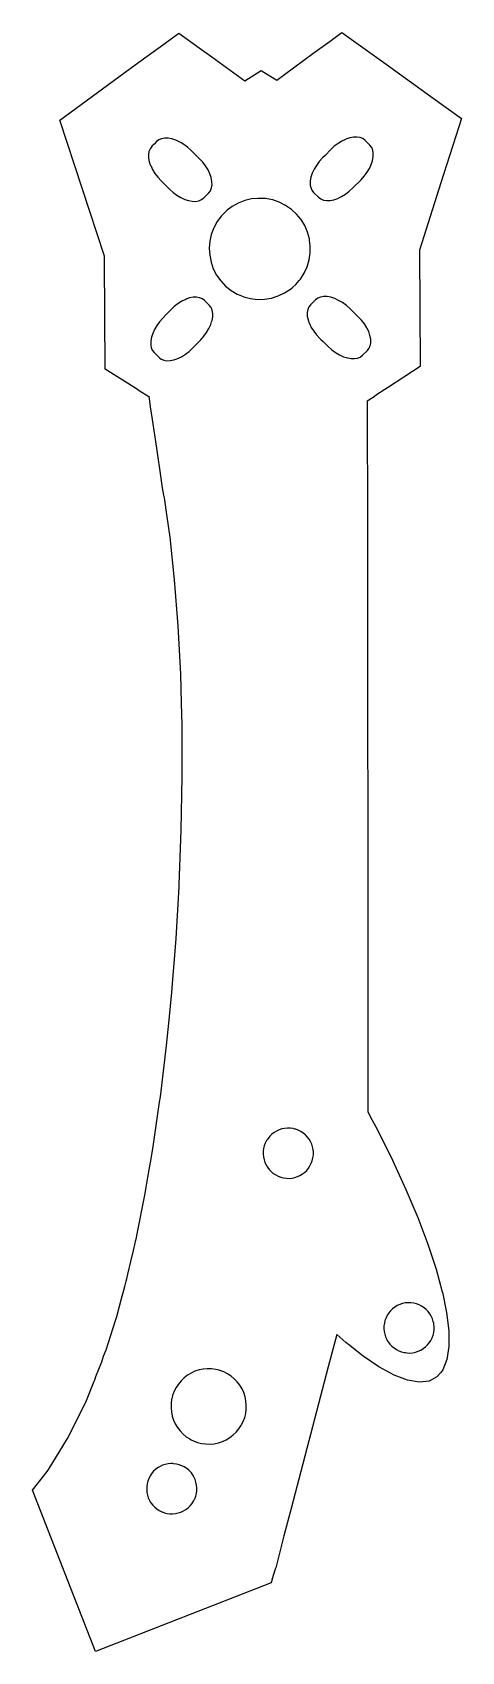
# Model space of a CAD drawing. Header units: millimetres. Extents: x 2 to 36, y 2 to 131.
import ezdxf

# ---------------------------------------------------------------- set-up
doc = ezdxf.new("R2010")
doc.units = ezdxf.units.MM

msp = doc.modelspace()

# ---------------------------------------------------------------- linework, layer by layer
for points in [[(26.81, 130.64), (30.33, 128.1), (33.9, 125.53), (36.34, 123.77), (34.7, 118.65), (32.99, 113.29), (33.03, 104.01), (30.43, 102.31), (30.22, 102.17), (29.57, 101.74), (29.41, 101.63), (29.29, 101.55), (28.83, 101.25), (28.82, 101.24), (28.83, 101.22), (28.83, 101.22), (28.83, 101.22), (28.83, 96.95), (28.84, 95.41), (28.84, 92.67), (28.84, 92.1), (28.84, 90.77), (28.84, 90.52), (28.84, 90.22), (28.84, 84.03), (28.84, 83.82), (28.85, 80.67), (28.86, 63.09), (28.87, 50.76), (28.87, 45.5), (28.87, 45.02), (28.87, 44.71), (28.87, 44.61), (29.19, 44), (29.22, 43.94), (29.64, 43.16), (30.84, 40.75), (31.91, 38.42), (32.85, 36.18), (33.65, 34.06), (34.31, 32.07), (34.8, 30.25), (34.81, 30.23), (35.14, 28.6), (35.32, 27.14), (35.32, 26.47), (35.33, 25.89), (35.17, 24.86), (34.86, 24.05), (34.68, 23.84), (34.38, 23.48), (33.75, 23.14), (32.96, 23.05), (32.04, 23.21), (30.98, 23.61), (29.8, 24.25), (29.74, 24.29), (28.51, 25.12), (27.32, 26.05), (27.25, 26.11), (27.12, 26.21), (26.39, 26.86), (25.72, 24.28), (22.76, 13), (22.76, 12.99), (22.19, 10.8), (21.53, 8.27), (21.52, 8.23), (21.47, 8.08), (21.26, 7.38), (21.25, 7.35), (21.16, 7.05), (7.17, 1.58), (2.14, 14.45), (2.83, 15.32), (3.4, 16.04), (4.66, 18.09), (4.95, 18.56), (6.39, 21.45), (7.06, 23.13), (7.11, 23.25), (7.14, 23.32), (7.21, 23.5), (7.68, 24.69), (7.82, 25.12), (8.01, 25.63), (8.76, 27.97), (8.86, 28.29), (9.22, 29.62), (9.51, 30.68), (9.62, 31.1), (9.67, 31.28), (9.76, 31.67), (9.99, 32.68), (10.2, 33.56), (10.33, 34.14), (10.37, 34.3), (10.43, 34.55), (10.46, 34.74), (11.13, 38.09), (11.22, 38.61), (11.27, 38.91), (11.53, 40.44), (11.58, 40.71), (11.77, 41.85), (11.88, 42.59), (12.28, 45.37), (12.34, 45.8), (12.84, 49.9), (13.02, 51.66), (13.26, 54.12), (13.34, 55.15), (13.49, 57.09), (13.6, 58.41), (13.84, 62.53), (13.85, 62.73), (14.01, 67.04), (14.09, 71.3), (14.07, 74.9), (14.07, 75.46), (14.02, 77.17), (13.96, 79.49), (13.77, 83.35), (13.48, 87), (13.11, 90.4), (12.88, 92.03), (12.66, 93.53), (12.62, 93.76), (12.51, 94.35), (12.34, 95.47), (12.1, 97.12), (11.94, 98.22), (11.89, 98.55), (11.71, 99.79), (11.56, 100.8), (11.56, 100.85), (11.44, 101.61), (11.44, 101.6), (11.43, 101.6), (11.42, 101.6), (10.65, 102.08), (10.43, 102.22), (7.93, 103.79), (7.89, 112.47), (7.89, 112.81), (4.32, 123.64), (10.33, 128.04), (11.76, 129.09), (12.33, 129.5), (13.81, 130.58), (15.44, 129.41), (16.44, 128.69), (19.08, 126.79), (20.38, 127.61), (21.62, 126.84), (24.5, 128.95), (25.87, 129.95), (26.72, 130.58)], [(26.81, 130.64), (30.33, 128.1), (33.9, 125.53), (36.34, 123.77), (34.7, 118.65), (32.99, 113.29), (33.03, 104.01), (30.43, 102.31), (30.22, 102.17), (29.57, 101.74), (29.41, 101.63), (29.29, 101.55), (28.83, 101.25), (28.82, 101.24), (28.83, 101.22), (28.83, 101.22), (28.83, 101.22), (28.83, 96.95), (28.84, 95.41), (28.84, 92.67), (28.84, 92.1), (28.84, 90.77), (28.84, 90.52), (28.84, 90.22), (28.84, 84.03), (28.84, 83.82), (28.85, 80.67), (28.86, 63.09), (28.87, 50.76), (28.87, 45.5), (28.87, 45.02), (28.87, 44.71), (28.87, 44.61), (29.19, 44), (29.22, 43.94), (29.64, 43.16), (30.84, 40.75), (31.91, 38.42), (32.85, 36.18), (33.65, 34.06), (34.31, 32.07), (34.8, 30.25), (34.81, 30.23), (35.14, 28.6), (35.32, 27.14), (35.32, 26.47), (35.33, 25.89), (35.17, 24.86), (34.86, 24.05), (34.68, 23.84), (34.38, 23.48), (33.75, 23.14), (32.96, 23.05), (32.04, 23.21), (30.98, 23.61), (29.8, 24.25), (29.74, 24.29), (28.51, 25.12), (27.32, 26.05), (27.25, 26.11), (27.12, 26.21), (26.39, 26.86), (25.72, 24.28), (22.76, 13), (22.76, 12.99), (22.19, 10.8), (21.53, 8.27), (21.52, 8.23), (21.47, 8.08), (21.26, 7.38), (21.25, 7.35), (21.16, 7.05), (7.17, 1.58), (2.14, 14.45), (2.83, 15.32), (3.4, 16.04), (4.66, 18.09), (4.95, 18.56), (6.39, 21.45), (7.06, 23.13), (7.11, 23.25), (7.14, 23.32), (7.21, 23.5), (7.68, 24.69), (7.82, 25.12), (8.01, 25.63), (8.76, 27.97), (8.86, 28.29), (9.22, 29.62), (9.51, 30.68), (9.62, 31.1), (9.67, 31.28), (9.76, 31.67), (9.99, 32.68), (10.2, 33.56), (10.33, 34.14), (10.37, 34.3), (10.43, 34.55), (10.46, 34.74), (11.13, 38.09), (11.22, 38.61), (11.27, 38.91), (11.53, 40.44), (11.58, 40.71), (11.77, 41.85), (11.88, 42.59), (12.28, 45.37), (12.34, 45.8), (12.84, 49.9), (13.02, 51.66), (13.26, 54.12), (13.34, 55.15), (13.49, 57.09), (13.6, 58.41), (13.84, 62.53), (13.85, 62.73), (14.01, 67.04), (14.09, 71.3), (14.07, 74.9), (14.07, 75.46), (14.02, 77.17), (13.96, 79.49), (13.77, 83.35), (13.48, 87), (13.11, 90.4), (12.88, 92.03), (12.66, 93.53), (12.62, 93.76), (12.51, 94.35), (12.34, 95.47), (12.1, 97.12), (11.94, 98.22), (11.89, 98.55), (11.71, 99.79), (11.56, 100.8), (11.56, 100.85), (11.44, 101.61), (11.44, 101.6), (11.43, 101.6), (11.42, 101.6), (10.65, 102.08), (10.43, 102.22), (7.93, 103.79), (7.89, 112.47), (7.89, 112.81), (4.32, 123.64), (10.33, 128.04), (11.76, 129.09), (12.33, 129.5), (13.81, 130.58), (15.44, 129.41), (16.44, 128.69), (19.08, 126.79), (20.38, 127.61), (21.62, 126.84), (24.5, 128.95), (25.87, 129.95), (26.72, 130.58)], [(11.39, 120.9), (11.4, 120.78), (11.4, 120.62), (11.46, 120.32), (11.54, 120.09), (11.57, 120.02), (11.65, 119.83), (11.72, 119.7), (11.91, 119.39), (12.14, 119.09), (12.4, 118.81), (12.82, 118.39), (13.06, 118.15), (13.35, 117.89), (13.65, 117.67), (13.96, 117.48), (14.28, 117.33), (14.59, 117.23), (14.88, 117.18), (15.16, 117.17), (15.41, 117.22), (15.63, 117.31), (15.73, 117.39), (15.81, 117.45), (16.19, 117.84), (16.33, 118.02), (16.42, 118.24), (16.46, 118.49), (16.45, 118.76), (16.39, 119.06), (16.29, 119.37), (16.14, 119.68), (16.14, 119.68), (15.94, 119.99), (15.72, 120.29), (15.46, 120.57), (15.23, 120.79), (14.79, 121.23), (14.5, 121.49), (14.2, 121.71), (14, 121.84), (13.89, 121.9), (13.57, 122.05), (13.26, 122.15), (12.97, 122.21), (12.69, 122.21), (12.44, 122.16), (12.22, 122.07), (12.04, 121.94), (11.84, 121.73), (11.67, 121.56), (11.66, 121.55), (11.52, 121.37), (11.43, 121.15)], [(11.39, 120.9), (11.4, 120.78), (11.4, 120.62), (11.46, 120.32), (11.54, 120.09), (11.57, 120.02), (11.65, 119.83), (11.72, 119.7), (11.91, 119.39), (12.14, 119.09), (12.4, 118.81), (12.82, 118.39), (13.06, 118.15), (13.35, 117.89), (13.65, 117.67), (13.96, 117.48), (14.28, 117.33), (14.59, 117.23), (14.88, 117.18), (15.16, 117.17), (15.41, 117.22), (15.63, 117.31), (15.73, 117.39), (15.81, 117.45), (16.19, 117.84), (16.33, 118.02), (16.42, 118.24), (16.46, 118.49), (16.45, 118.76), (16.39, 119.06), (16.29, 119.37), (16.14, 119.68), (16.14, 119.68), (15.94, 119.99), (15.72, 120.29), (15.46, 120.57), (15.23, 120.79), (14.79, 121.23), (14.5, 121.49), (14.2, 121.71), (14, 121.84), (13.89, 121.9), (13.57, 122.05), (13.26, 122.15), (12.97, 122.21), (12.69, 122.21), (12.44, 122.16), (12.22, 122.07), (12.04, 121.94), (11.84, 121.73), (11.67, 121.56), (11.66, 121.55), (11.52, 121.37), (11.43, 121.15)], [(27.43, 122.23), (27.12, 122.13), (27.08, 122.11), (26.81, 121.98), (26.5, 121.78), (26.2, 121.56), (25.92, 121.3), (25.46, 120.83), (25.26, 120.63), (25, 120.34), (24.78, 120.04), (24.59, 119.73), (24.44, 119.41), (24.34, 119.1), (24.28, 118.81), (24.28, 118.53), (24.29, 118.47), (24.32, 118.28), (24.41, 118.06), (24.55, 117.88), (24.94, 117.5), (25.12, 117.36), (25.34, 117.27), (25.59, 117.23), (25.87, 117.24), (26.16, 117.3), (26.47, 117.41), (26.68, 117.51), (26.78, 117.56), (27.1, 117.75), (27.39, 117.98), (27.68, 118.24), (28.33, 118.9), (28.34, 118.9), (28.59, 119.19), (28.82, 119.49), (29.01, 119.8), (29.15, 120.12), (29.25, 120.41), (29.25, 120.43), (29.31, 120.73), (29.31, 120.85), (29.31, 121), (29.27, 121.25), (29.18, 121.47), (29.04, 121.65), (28.65, 122.03), (28.47, 122.17), (28.25, 122.26), (28, 122.3), (27.73, 122.29)], [(27.43, 122.23), (27.12, 122.13), (27.08, 122.11), (26.81, 121.98), (26.5, 121.78), (26.2, 121.56), (25.92, 121.3), (25.46, 120.83), (25.26, 120.63), (25, 120.34), (24.78, 120.04), (24.59, 119.73), (24.44, 119.41), (24.34, 119.1), (24.28, 118.81), (24.28, 118.53), (24.29, 118.47), (24.32, 118.28), (24.41, 118.06), (24.55, 117.88), (24.94, 117.5), (25.12, 117.36), (25.34, 117.27), (25.59, 117.23), (25.87, 117.24), (26.16, 117.3), (26.47, 117.41), (26.68, 117.51), (26.78, 117.56), (27.1, 117.75), (27.39, 117.98), (27.68, 118.24), (28.33, 118.9), (28.34, 118.9), (28.59, 119.19), (28.82, 119.49), (29.01, 119.8), (29.15, 120.12), (29.25, 120.41), (29.25, 120.43), (29.31, 120.73), (29.31, 120.85), (29.31, 121), (29.27, 121.25), (29.18, 121.47), (29.04, 121.65), (28.65, 122.03), (28.47, 122.17), (28.25, 122.26), (28, 122.3), (27.73, 122.29)], [(24.29, 113.62), (24.23, 114.05), (24.22, 114.18), (24.07, 114.72), (23.85, 115.24), (23.55, 115.72), (23.2, 116.15), (22.78, 116.53), (22.32, 116.85), (21.82, 117.1), (21.29, 117.28), (20.86, 117.36), (20.73, 117.39), (20.17, 117.41), (20.12, 117.41), (19.61, 117.36), (19.06, 117.23), (18.54, 117.03), (18.05, 116.75), (17.67, 116.46), (17.6, 116.41), (17.21, 116.01), (16.87, 115.56), (16.62, 115.11), (16.6, 115.07), (16.4, 114.54), (16.28, 113.99), (16.24, 113.43), (16.27, 112.87), (16.38, 112.32), (16.56, 111.79), (16.82, 111.29), (16.9, 111.18), (17.15, 110.83), (17.53, 110.42), (17.97, 110.07), (18.46, 109.78), (18.75, 109.66), (18.98, 109.57), (19.52, 109.42), (20.08, 109.36), (20.64, 109.37), (21.19, 109.46), (21.73, 109.63), (22.24, 109.87), (22.71, 110.18), (22.89, 110.33), (23.13, 110.55), (23.4, 110.86), (23.5, 110.98), (23.8, 111.45), (24.04, 111.96), (24.2, 112.5), (24.28, 113.06)], [(24.29, 113.62), (24.23, 114.05), (24.22, 114.18), (24.07, 114.72), (23.85, 115.24), (23.55, 115.72), (23.2, 116.15), (22.78, 116.53), (22.32, 116.85), (21.82, 117.1), (21.29, 117.28), (20.86, 117.36), (20.73, 117.39), (20.17, 117.41), (20.12, 117.41), (19.61, 117.36), (19.06, 117.23), (18.54, 117.03), (18.05, 116.75), (17.67, 116.46), (17.6, 116.41), (17.21, 116.01), (16.87, 115.56), (16.62, 115.11), (16.6, 115.07), (16.4, 114.54), (16.28, 113.99), (16.24, 113.43), (16.27, 112.87), (16.38, 112.32), (16.56, 111.79), (16.82, 111.29), (16.9, 111.18), (17.15, 110.83), (17.53, 110.42), (17.97, 110.07), (18.46, 109.78), (18.75, 109.66), (18.98, 109.57), (19.52, 109.42), (20.08, 109.36), (20.64, 109.37), (21.19, 109.46), (21.73, 109.63), (22.24, 109.87), (22.71, 110.18), (22.89, 110.33), (23.13, 110.55), (23.4, 110.86), (23.5, 110.98), (23.8, 111.45), (24.04, 111.96), (24.2, 112.5), (24.28, 113.06)], [(12.27, 104.7), (12.27, 104.7), (12.4, 104.6), (12.42, 104.59), (12.61, 104.51), (12.86, 104.47), (13.13, 104.48), (13.42, 104.54), (13.72, 104.64), (13.85, 104.7), (13.85, 104.7), (14.03, 104.79), (14.34, 104.99), (14.63, 105.21), (14.91, 105.47), (15.56, 106.14), (15.68, 106.28), (15.72, 106.33), (15.81, 106.43), (16.03, 106.73), (16.21, 107.04), (16.36, 107.36), (16.42, 107.56), (16.46, 107.67), (16.51, 107.96), (16.52, 108.24), (16.47, 108.49), (16.38, 108.71), (16.34, 108.77), (16.25, 108.88), (15.86, 109.27), (15.69, 109.4), (15.47, 109.49), (15.23, 109.54), (14.95, 109.53), (14.66, 109.47), (14.46, 109.4), (14.36, 109.36), (14.05, 109.21), (13.75, 109.02), (13.45, 108.79), (13.18, 108.53), (12.76, 108.11), (12.53, 107.87), (12.28, 107.58), (12.06, 107.28), (11.87, 106.97), (11.73, 106.65), (11.63, 106.34), (11.57, 106.05), (11.57, 105.77), (11.59, 105.67), (11.61, 105.52), (11.7, 105.3), (11.84, 105.12), (12.06, 104.9), (12.22, 104.74)], [(12.27, 104.7), (12.27, 104.7), (12.4, 104.6), (12.42, 104.59), (12.61, 104.51), (12.86, 104.47), (13.13, 104.48), (13.42, 104.54), (13.72, 104.64), (13.85, 104.7), (13.85, 104.7), (14.03, 104.79), (14.34, 104.99), (14.63, 105.21), (14.91, 105.47), (15.56, 106.14), (15.68, 106.28), (15.72, 106.33), (15.81, 106.43), (16.03, 106.73), (16.21, 107.04), (16.36, 107.36), (16.42, 107.56), (16.46, 107.67), (16.51, 107.96), (16.52, 108.24), (16.47, 108.49), (16.38, 108.71), (16.34, 108.77), (16.25, 108.88), (15.86, 109.27), (15.69, 109.4), (15.47, 109.49), (15.23, 109.54), (14.95, 109.53), (14.66, 109.47), (14.46, 109.4), (14.36, 109.36), (14.05, 109.21), (13.75, 109.02), (13.45, 108.79), (13.18, 108.53), (12.76, 108.11), (12.53, 107.87), (12.28, 107.58), (12.06, 107.28), (11.87, 106.97), (11.73, 106.65), (11.63, 106.34), (11.57, 106.05), (11.57, 105.77), (11.59, 105.67), (11.61, 105.52), (11.7, 105.3), (11.84, 105.12), (12.06, 104.9), (12.22, 104.74)], [(27.04, 104.76), (27.04, 104.76), (27.24, 104.7), (27.27, 104.69), (27.29, 104.69), (27.54, 104.64), (27.81, 104.64), (28.06, 104.68), (28.26, 104.76), (28.28, 104.77), (28.46, 104.91), (28.84, 105.29), (28.98, 105.47), (29.07, 105.68), (29.08, 105.74), (29.11, 105.93), (29.1, 106.2), (29.04, 106.49), (28.94, 106.79), (28.81, 107.04), (28.79, 107.1), (28.6, 107.41), (28.37, 107.7), (28.27, 107.8), (28.26, 107.81), (28.11, 107.98), (27.44, 108.62), (27.16, 108.88), (26.85, 109.1), (26.54, 109.28), (26.23, 109.43), (25.92, 109.53), (25.62, 109.58), (25.38, 109.58), (25.34, 109.58), (25.09, 109.54), (24.88, 109.45), (24.7, 109.32), (24.31, 108.93), (24.21, 108.8), (24.18, 108.76), (24.09, 108.54), (24.05, 108.3), (24.05, 108.02), (24.11, 107.73), (24.21, 107.45), (24.22, 107.43), (24.37, 107.12), (24.56, 106.82), (24.79, 106.52), (25.05, 106.25), (25.14, 106.15), (25.3, 106), (25.54, 105.77), (25.72, 105.6), (26, 105.35), (26.3, 105.12), (26.61, 104.94), (26.93, 104.79)], [(27.04, 104.76), (27.04, 104.76), (27.24, 104.7), (27.27, 104.69), (27.29, 104.69), (27.54, 104.64), (27.81, 104.64), (28.06, 104.68), (28.26, 104.76), (28.28, 104.77), (28.46, 104.91), (28.84, 105.29), (28.98, 105.47), (29.07, 105.68), (29.08, 105.74), (29.11, 105.93), (29.1, 106.2), (29.04, 106.49), (28.94, 106.79), (28.81, 107.04), (28.79, 107.1), (28.6, 107.41), (28.37, 107.7), (28.27, 107.8), (28.26, 107.81), (28.11, 107.98), (27.44, 108.62), (27.16, 108.88), (26.85, 109.1), (26.54, 109.28), (26.23, 109.43), (25.92, 109.53), (25.62, 109.58), (25.38, 109.58), (25.34, 109.58), (25.09, 109.54), (24.88, 109.45), (24.7, 109.32), (24.31, 108.93), (24.21, 108.8), (24.18, 108.76), (24.09, 108.54), (24.05, 108.3), (24.05, 108.02), (24.11, 107.73), (24.21, 107.45), (24.22, 107.43), (24.37, 107.12), (24.56, 106.82), (24.79, 106.52), (25.05, 106.25), (25.14, 106.15), (25.3, 106), (25.54, 105.77), (25.72, 105.6), (26, 105.35), (26.3, 105.12), (26.61, 104.94), (26.93, 104.79)], [(24.47, 41.82), (24.4, 42.03), (24.3, 42.23), (24.19, 42.43), (24.05, 42.61), (23.9, 42.77), (23.72, 42.91), (23.54, 43.03), (23.33, 43.14), (23.13, 43.21), (23.05, 43.23), (22.91, 43.27), (22.69, 43.3), (22.68, 43.3), (22.46, 43.3), (22.24, 43.28), (22.02, 43.24), (21.8, 43.17), (21.6, 43.07), (21.41, 42.96), (21.23, 42.82), (21.06, 42.67), (20.92, 42.49), (20.84, 42.37), (20.8, 42.31), (20.7, 42.11), (20.62, 41.89), (20.57, 41.68), (20.54, 41.46), (20.53, 41.23), (20.55, 41.01), (20.6, 40.79), (20.67, 40.57), (20.76, 40.37), (20.87, 40.18), (20.87, 40.18), (21.01, 40), (21.17, 39.84), (21.34, 39.69), (21.53, 39.57), (21.73, 39.47), (21.94, 39.39), (22.02, 39.37), (22.16, 39.34), (22.38, 39.31), (22.6, 39.3), (22.83, 39.32), (23.05, 39.37), (23.26, 39.44), (23.46, 39.53), (23.66, 39.65), (23.83, 39.78), (24, 39.94), (24, 39.94), (24.14, 40.11), (24.26, 40.3), (24.36, 40.5), (24.44, 40.71), (24.5, 40.93), (24.53, 41.15), (24.53, 41.37), (24.51, 41.6), (24.51, 41.6)], [(24.47, 41.82), (24.4, 42.03), (24.3, 42.23), (24.19, 42.43), (24.05, 42.61), (23.9, 42.77), (23.72, 42.91), (23.54, 43.03), (23.33, 43.14), (23.13, 43.21), (23.05, 43.23), (22.91, 43.27), (22.69, 43.3), (22.68, 43.3), (22.46, 43.3), (22.24, 43.28), (22.02, 43.24), (21.8, 43.17), (21.6, 43.07), (21.41, 42.96), (21.23, 42.82), (21.06, 42.67), (20.92, 42.49), (20.84, 42.37), (20.8, 42.31), (20.7, 42.11), (20.62, 41.89), (20.57, 41.68), (20.54, 41.46), (20.53, 41.23), (20.55, 41.01), (20.6, 40.79), (20.67, 40.57), (20.76, 40.37), (20.87, 40.18), (20.87, 40.18), (21.01, 40), (21.17, 39.84), (21.34, 39.69), (21.53, 39.57), (21.73, 39.47), (21.94, 39.39), (22.02, 39.37), (22.16, 39.34), (22.38, 39.31), (22.6, 39.3), (22.83, 39.32), (23.05, 39.37), (23.26, 39.44), (23.46, 39.53), (23.66, 39.65), (23.83, 39.78), (24, 39.94), (24, 39.94), (24.14, 40.11), (24.26, 40.3), (24.36, 40.5), (24.44, 40.71), (24.5, 40.93), (24.53, 41.15), (24.53, 41.37), (24.51, 41.6), (24.51, 41.6)], [(31.22, 29.16), (31.03, 29.04), (30.85, 28.91), (30.69, 28.75), (30.55, 28.58), (30.54, 28.56), (30.42, 28.39), (30.32, 28.19), (30.24, 27.98), (30.19, 27.76), (30.16, 27.54), (30.15, 27.31), (30.17, 27.09), (30.22, 26.87), (30.29, 26.66), (30.38, 26.45), (30.45, 26.33), (30.5, 26.26), (30.63, 26.08), (30.79, 25.92), (30.96, 25.78), (31.15, 25.65), (31.35, 25.55), (31.56, 25.47), (31.78, 25.42), (31.87, 25.41), (32, 25.39), (32.23, 25.38), (32.45, 25.4), (32.67, 25.45), (32.88, 25.52), (33.09, 25.61), (33.28, 25.73), (33.46, 25.87), (33.62, 26.02), (33.76, 26.19), (33.76, 26.19), (33.89, 26.38), (33.99, 26.58), (34.07, 26.79), (34.12, 27.01), (34.15, 27.23), (34.16, 27.46), (34.14, 27.68), (34.12, 27.76), (34.09, 27.9), (34.02, 28.11), (33.93, 28.32), (33.81, 28.51), (33.67, 28.69), (33.52, 28.85), (33.35, 28.99), (33.16, 29.12), (32.96, 29.22), (32.75, 29.3), (32.54, 29.35), (32.53, 29.35), (32.53, 29.35), (32.31, 29.38), (32.08, 29.39), (31.86, 29.37), (31.64, 29.32), (31.43, 29.25)], [(31.22, 29.16), (31.03, 29.04), (30.85, 28.91), (30.69, 28.75), (30.55, 28.58), (30.54, 28.56), (30.42, 28.39), (30.32, 28.19), (30.24, 27.98), (30.19, 27.76), (30.16, 27.54), (30.15, 27.31), (30.17, 27.09), (30.22, 26.87), (30.29, 26.66), (30.38, 26.45), (30.45, 26.33), (30.5, 26.26), (30.63, 26.08), (30.79, 25.92), (30.96, 25.78), (31.15, 25.65), (31.35, 25.55), (31.56, 25.47), (31.78, 25.42), (31.87, 25.41), (32, 25.39), (32.23, 25.38), (32.45, 25.4), (32.67, 25.45), (32.88, 25.52), (33.09, 25.61), (33.28, 25.73), (33.46, 25.87), (33.62, 26.02), (33.76, 26.19), (33.76, 26.19), (33.89, 26.38), (33.99, 26.58), (34.07, 26.79), (34.12, 27.01), (34.15, 27.23), (34.16, 27.46), (34.14, 27.68), (34.12, 27.76), (34.09, 27.9), (34.02, 28.11), (33.93, 28.32), (33.81, 28.51), (33.67, 28.69), (33.52, 28.85), (33.35, 28.99), (33.16, 29.12), (32.96, 29.22), (32.75, 29.3), (32.54, 29.35), (32.53, 29.35), (32.53, 29.35), (32.31, 29.38), (32.08, 29.39), (31.86, 29.37), (31.64, 29.32), (31.43, 29.25)], [(19.09, 21.9), (18.98, 22.22), (18.85, 22.52), (18.67, 22.81), (18.47, 23.08), (18.23, 23.32), (17.98, 23.54), (17.86, 23.61), (17.69, 23.72), (17.39, 23.87), (17.08, 23.99), (17.03, 24), (16.75, 24.07), (16.42, 24.12), (16.08, 24.13), (15.75, 24.09), (15.42, 24.03), (15.1, 23.92), (14.79, 23.78), (14.5, 23.61), (14.23, 23.4), (13.99, 23.17), (13.78, 22.91), (13.59, 22.63), (13.44, 22.33), (13.36, 22.13), (13.32, 22.01), (13.27, 21.82), (13.24, 21.69), (13.19, 21.35), (13.19, 21.02), (13.22, 20.68), (13.29, 20.35), (13.39, 20.03), (13.53, 19.73), (13.71, 19.44), (13.91, 19.17), (14.14, 18.93), (14.4, 18.71), (14.68, 18.53), (14.79, 18.47), (14.98, 18.37), (15.3, 18.26), (15.63, 18.17), (15.96, 18.13), (16.3, 18.12), (16.63, 18.15), (16.96, 18.22), (17.28, 18.33), (17.59, 18.47), (17.88, 18.64), (18.14, 18.85), (18.39, 19.08), (18.6, 19.34), (18.76, 19.58), (18.79, 19.62), (18.94, 19.92), (19.06, 20.24), (19.14, 20.56), (19.18, 20.9), (19.19, 21.23), (19.16, 21.57), (19.09, 21.9)], [(19.09, 21.9), (18.98, 22.22), (18.85, 22.52), (18.67, 22.81), (18.47, 23.08), (18.23, 23.32), (17.98, 23.54), (17.86, 23.61), (17.69, 23.72), (17.39, 23.87), (17.08, 23.99), (17.03, 24), (16.75, 24.07), (16.42, 24.12), (16.08, 24.13), (15.75, 24.09), (15.42, 24.03), (15.1, 23.92), (14.79, 23.78), (14.5, 23.61), (14.23, 23.4), (13.99, 23.17), (13.78, 22.91), (13.59, 22.63), (13.44, 22.33), (13.36, 22.13), (13.32, 22.01), (13.27, 21.82), (13.24, 21.69), (13.19, 21.35), (13.19, 21.02), (13.22, 20.68), (13.29, 20.35), (13.39, 20.03), (13.53, 19.73), (13.71, 19.44), (13.91, 19.17), (14.14, 18.93), (14.4, 18.71), (14.68, 18.53), (14.79, 18.47), (14.98, 18.37), (15.3, 18.26), (15.63, 18.17), (15.96, 18.13), (16.3, 18.12), (16.63, 18.15), (16.96, 18.22), (17.28, 18.33), (17.59, 18.47), (17.88, 18.64), (18.14, 18.85), (18.39, 19.08), (18.6, 19.34), (18.76, 19.58), (18.79, 19.62), (18.94, 19.92), (19.06, 20.24), (19.14, 20.56), (19.18, 20.9), (19.19, 21.23), (19.16, 21.57), (19.09, 21.9)], [(13.76, 12.63), (13.98, 12.7), (14.18, 12.8), (14.38, 12.91), (14.55, 13.05), (14.72, 13.2), (14.86, 13.37), (14.98, 13.56), (15.07, 13.73), (15.08, 13.76), (15.16, 13.97), (15.22, 14.19), (15.25, 14.41), (15.25, 14.64), (15.23, 14.86), (15.18, 15.08), (15.11, 15.3), (15.02, 15.5), (14.91, 15.69), (14.81, 15.82), (14.77, 15.87), (14.61, 16.03), (14.44, 16.18), (14.25, 16.3), (14.05, 16.4), (13.84, 16.48), (13.62, 16.53), (13.4, 16.56), (13.34, 16.57), (13.18, 16.57), (12.95, 16.55), (12.73, 16.5), (12.52, 16.43), (12.32, 16.34), (12.12, 16.22), (11.95, 16.09), (11.78, 15.93), (11.64, 15.76), (11.52, 15.58), (11.52, 15.57), (11.41, 15.37), (11.34, 15.16), (11.28, 14.94), (11.25, 14.72), (11.25, 14.5), (11.25, 14.44), (11.27, 14.27), (11.32, 14.05), (11.38, 13.84), (11.48, 13.63), (11.59, 13.44), (11.73, 13.26), (11.89, 13.1), (12.06, 12.96), (12.24, 12.83), (12.45, 12.73), (12.48, 12.72), (12.66, 12.65), (12.67, 12.65), (12.87, 12.6), (13.1, 12.57), (13.32, 12.57), (13.55, 12.59)], [(13.76, 12.63), (13.98, 12.7), (14.18, 12.8), (14.38, 12.91), (14.55, 13.05), (14.72, 13.2), (14.86, 13.37), (14.98, 13.56), (15.07, 13.73), (15.08, 13.76), (15.16, 13.97), (15.22, 14.19), (15.25, 14.41), (15.25, 14.64), (15.23, 14.86), (15.18, 15.08), (15.11, 15.3), (15.02, 15.5), (14.91, 15.69), (14.81, 15.82), (14.77, 15.87), (14.61, 16.03), (14.44, 16.18), (14.25, 16.3), (14.05, 16.4), (13.84, 16.48), (13.62, 16.53), (13.4, 16.56), (13.34, 16.57), (13.18, 16.57), (12.95, 16.55), (12.73, 16.5), (12.52, 16.43), (12.32, 16.34), (12.12, 16.22), (11.95, 16.09), (11.78, 15.93), (11.64, 15.76), (11.52, 15.58), (11.52, 15.57), (11.41, 15.37), (11.34, 15.16), (11.28, 14.94), (11.25, 14.72), (11.25, 14.5), (11.25, 14.44), (11.27, 14.27), (11.32, 14.05), (11.38, 13.84), (11.48, 13.63), (11.59, 13.44), (11.73, 13.26), (11.89, 13.1), (12.06, 12.96), (12.24, 12.83), (12.45, 12.73), (12.48, 12.72), (12.66, 12.65), (12.67, 12.65), (12.87, 12.6), (13.1, 12.57), (13.32, 12.57), (13.55, 12.59)]]:
    msp.add_lwpolyline(points, close=True)

doc.saveas('drawing.dxf')
